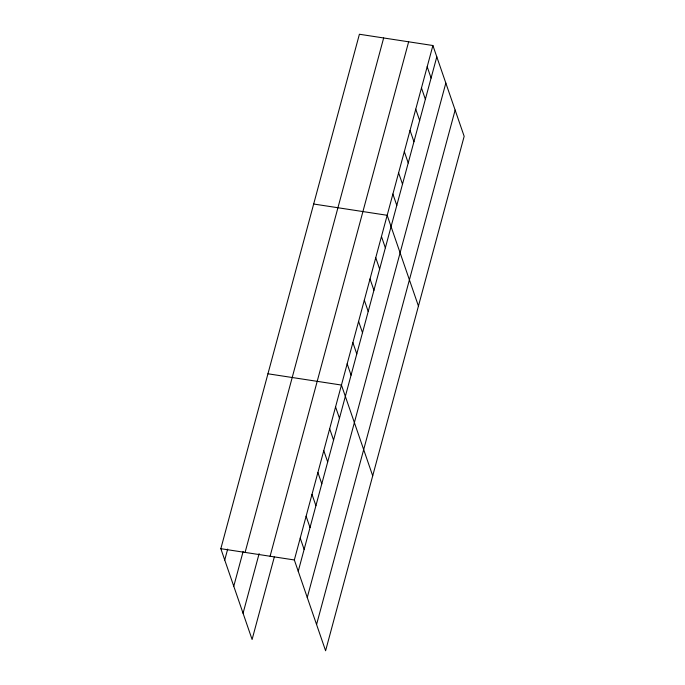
<?xml version="1.0" encoding="UTF-8"?>
<svg xmlns="http://www.w3.org/2000/svg" width="685" height="685" viewBox="0 0 685 685"><rect width="100%" height="100%" fill="white"/><g stroke="black" fill="none" stroke-linecap="round" stroke-linejoin="round"><path stroke-width="1.03" d="M274.317 556.999L252.097 639.482L220.835 548.694L359.402 34.25L432.903 45.518L464.165 136.306L325.598 650.75L294.336 559.962L432.903 45.518M224.731 560.013L227.677 549.087M233.765 586.24L243.132 551.459M245.093 552.418L383.66 37.966M243.064 613.255L259.127 553.626M270.087 556.246L408.645 41.802M298.24 571.281L436.799 56.838M307.265 597.508L445.832 83.065M316.573 624.523L455.131 110.079M313.679 204.019L387.179 215.287L418.441 306.075M267.946 373.787L341.447 385.056L372.708 475.835M220.835 548.694L294.336 559.962M427.183 66.736L431.088 78.056M421.472 87.963L425.368 99.282M415.752 109.18L419.657 120.5M410.041 130.398L413.937 141.726M404.321 151.625L408.226 162.944M398.61 172.843L402.506 184.162M392.89 194.06L396.795 205.389M381.459 236.505L385.355 247.824M375.748 257.731L379.644 269.051M370.028 278.949L373.924 290.269M364.317 300.167L368.213 311.487M358.597 321.393L362.493 332.713M352.886 342.611L356.782 353.931M347.167 363.829L351.062 375.149M335.564 406.916L339.46 418.235M329.673 428.784L333.569 440.104M323.782 450.644L327.678 461.964M317.891 472.504L321.796 483.833M312.009 494.373L315.905 505.693M306.118 516.233L310.014 527.561M300.227 538.102L304.123 549.421"/></g></svg>
